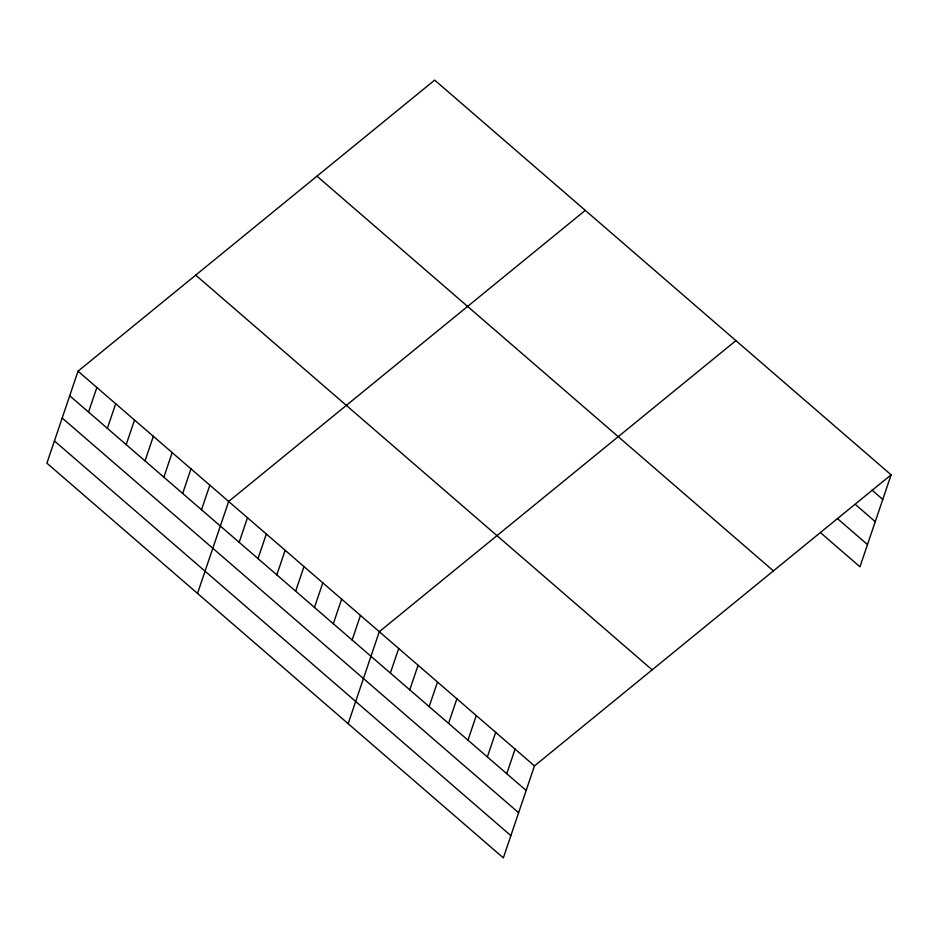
<?xml version="1.0" encoding="UTF-8"?>
<svg xmlns="http://www.w3.org/2000/svg" width="938" height="938" viewBox="0 0 938 938"><rect width="100%" height="100%" fill="white"/><g stroke="black" fill="none" stroke-linecap="round" stroke-linejoin="round"><path stroke-width="1.41" d="M78.03 371.19L46.9 463.173L503.343 857.883L534.484 765.9L891.1 474.827L434.657 80.117L78.03 371.19L534.484 765.9M88.535 412.063L96.86 387.476M107.366 428.349L115.691 403.762M126.196 444.624L134.521 420.036M145.027 460.91L153.351 436.322M163.857 477.184L172.17 452.597M182.687 493.47L191 468.883M201.506 509.756L209.831 485.169M197.531 593.426L228.661 501.443L585.277 210.37M239.167 542.316L247.491 517.729M257.997 558.602L266.322 534.015M276.827 574.877L285.14 550.289M295.658 591.163L303.971 566.575M314.476 607.449L322.801 582.861M333.307 623.723L341.631 599.136M352.137 640.009L360.462 615.422M348.15 723.679L379.292 631.696L735.908 340.623M390.36 673.062L398.685 648.475M409.765 689.84L418.09 665.253M429.158 706.619L437.483 682.032M448.563 723.386L456.888 698.798M467.956 740.164L476.281 715.577M487.361 756.943L495.686 732.355M506.755 773.709L515.079 749.122M891.1 474.827L859.97 566.81L821.172 533.253M872 490.093L882.775 499.415M855.855 504.879L875.248 521.657M837.317 518.468L867.498 544.568M316.974 176.168L773.416 570.879M195.714 275.139L652.168 669.849M69.705 395.777L526.159 790.488M62.178 418.02L518.632 812.73M54.427 440.93L510.87 835.641"/></g></svg>
